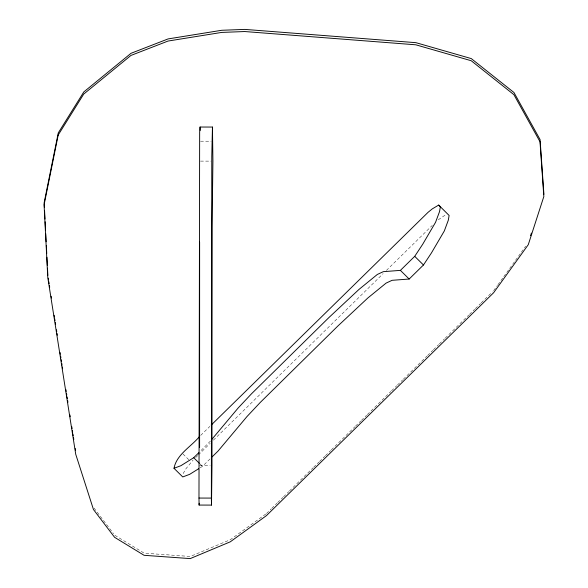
<?xml version="1.0" encoding="UTF-8"?>
<svg xmlns="http://www.w3.org/2000/svg" width="588" height="588" viewBox="0 0 588 588"><rect width="100%" height="100%" fill="white"/><g stroke="black" fill="none" stroke-linecap="round" stroke-linejoin="round"><path stroke-width="0.44" stroke-dasharray="2.94 2.21" d="M183.147 473.583L185.999 468.665L193.084 460.103M493.648 290.641L497.389 285.459M497.918 284.724L503.262 277.323M503.791 276.581L509.135 269.179M509.664 268.444L515.007 261.043M515.536 260.3L520.88 252.899M521.409 252.164L525.687 246.24M210.416 441.074L200.185 451.356M200.706 435.377L209.887 426.374M195.701 457.53L197.671 455.604M198.325 454.958L210.122 443.381M213.4 440.169L383.126 273.648M386.404 270.429L432.276 225.424M200.199 467.776L202.456 466.365L210.232 458.736M266.496 513.5L271.083 509.002M271.737 508.363L276.97 503.225M277.624 502.586L282.865 497.441M283.519 496.801L288.752 491.664M289.406 491.024L307.083 473.678M307.737 473.039L312.978 467.901M313.632 467.262L318.865 462.124M319.519 461.477L324.76 456.339M325.414 455.7L330.647 450.562M331.309 449.916L348.978 432.577M349.632 431.937L354.873 426.8M355.527 426.153L360.76 421.015M361.414 420.376L366.655 415.238M367.309 414.591L384.986 397.253M385.64 396.613L390.873 391.476M391.527 390.829L396.768 385.691M397.422 385.052L402.655 379.914M403.309 379.275L426.881 356.152M427.535 355.512L432.768 350.367M433.422 349.728L438.663 344.59M439.317 343.951L444.55 338.813M445.212 338.166L468.776 315.05M469.43 314.404L474.663 309.266M475.317 308.626L480.558 303.489M481.212 302.842L492.34 291.927M438.258 219.794L446.013 214.561M265.761 514.037L230.334 539.696L190.277 556.461L144.178 553.168L114.675 535.183M200.545 141.201L211.166 141.223M200.515 161.112L211.143 161.134M199.582 465.424L210.21 465.453M199.957 463.895L202.456 466.365M182.986 453.995L189.865 460.794M94.102 508.128L113.565 533.72"/><path stroke-width="0.88" d="M198.979 498.058L199.655 132.087L200.06 127.03L212.452 127.059L212.915 161.141L212.084 226.586L211.981 465.453L211.504 505.092L199.104 505.063L198.979 498.058L211.371 498.087L211.504 505.092M199.604 447.402L199.626 242.16M211.371 498.087L211.783 156.32L212.452 127.059M199.104 505.063L199.178 503.277M198.693 468.717L189.652 474.354L182.75 476.941L173.997 468.291C176.554 454.531 191.034 446.74 199.398 436.663M530.574 235.663L531.412 233.083M212.15 439.001L238.221 407.918L251.524 393.769L329.03 317.439L359.04 289.377L377.342 274.449L383.332 271.663L400.406 270.377L414.716 256.339L422.706 244.248L435.561 222.293L439.545 211.592L440.361 206.822L438.677 205.065L432.283 208.887L428.108 212.275L211.195 425.087M212.18 456.825L218.016 451.099L246.975 416.569L260.278 402.42L337.784 326.09L367.794 298.028L386.103 283.1L392.093 280.314L409.16 279.028L423.47 264.982L431.46 252.899L444.322 230.944L448.299 220.243L449.114 215.473L438.677 205.065M173.997 468.291L180.898 465.703L193.702 457.714L198.891 452.628M414.716 256.339L423.47 264.982M400.406 270.377L409.16 279.028M193.702 457.714L199.332 463.278M48.282 278.139L48.569 279.954M48.855 281.762L49.142 283.578M49.429 285.393L49.715 287.201M51.149 296.264L51.435 298.079M54.162 315.3L54.449 317.108M54.735 318.924L55.022 320.732M55.309 322.547L55.595 324.363M56.455 329.794L56.742 331.61M57.029 333.425L57.315 335.233M60.042 352.455L60.329 354.27M60.615 356.078L60.902 357.894M61.189 359.702L61.475 361.517M61.762 363.333L62.049 365.141M62.335 366.956L62.622 368.764M65.922 389.609L66.209 391.424M66.495 393.24L66.782 395.048M67.069 396.863L67.355 398.671M67.642 400.487L67.929 402.302M69.935 414.988L70.222 416.796M71.802 426.77L72.089 428.579M72.375 430.394L72.662 432.209M72.949 434.017L73.235 435.833M73.522 437.641L73.809 439.456M75.242 448.519L75.529 450.335M543.915 194.4L540.071 139.577L513.971 92.529L471.275 58.587L415.892 42.667L244.836 29.4L221.779 30.275L168.117 38.911L131.028 53.295L83.797 91.941L58.271 132.895L44.166 202.676L44.394 207.226M44.578 210.864L44.997 219.045M45.136 221.772L45.548 229.959M45.732 233.598L46.143 241.778M46.334 245.416L46.746 253.597M46.93 257.235L47.349 265.416M47.481 268.15L47.856 275.419M200.06 127.03L200.207 130.448M58.19 135.034L44.085 204.815L47.775 277.558L75.734 454.281L93.47 509.539L114.601 537.322L144.097 555.307L190.203 558.6L230.261 541.835L266.423 515.639L493.575 292.78L528.274 244.681L543.834 196.539L539.99 141.715L513.897 94.668L471.201 60.726L415.812 44.806L244.755 31.539L221.705 32.413L168.036 41.05L130.948 55.434L83.716 94.08L58.19 135.034"/></g></svg>
